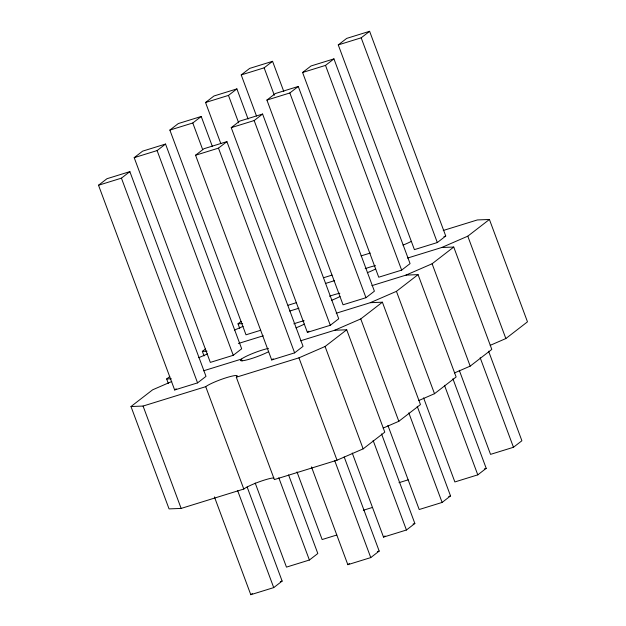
<?xml version="1.0" encoding="UTF-8"?>
<svg xmlns="http://www.w3.org/2000/svg" width="626" height="626" viewBox="0 0 626 626"><rect width="100%" height="100%" fill="white"/><g stroke="black" fill="none" stroke-linecap="round" stroke-linejoin="round"><path stroke-width="0.94" d="M98.517 185.241L106.944 178.723L129.864 171.634L206.001 376.367L197.573 382.877L174.654 389.967L98.517 185.241L121.436 178.152L129.864 171.634M134.191 157.658L142.618 151.148L165.538 144.058L241.683 348.784L233.255 355.302L210.328 362.391L134.191 157.658L157.11 150.569L165.538 144.058M260.674 330.27L246.002 334.808L169.865 130.083L178.293 123.565L201.22 116.475L212.433 146.633M220.837 143.628L205.539 102.5L213.967 95.989L236.894 88.9L248.107 119.057M256.511 116.053L241.213 74.924L249.641 68.406L272.568 61.317L283.789 91.474M169.865 130.083L192.792 122.993L201.22 116.475M205.539 102.5L228.467 95.41L236.894 88.9M241.213 74.924L264.141 67.835L272.568 61.317M195.562 155.225L203.99 148.706L226.909 141.617L303.054 346.35L294.627 352.861L271.7 359.95L195.562 155.225L218.482 148.135L226.909 141.617M231.237 127.641L239.664 121.131L262.591 114.042L338.729 318.767L330.301 325.285L307.374 332.375L231.237 127.641L254.164 120.552L262.591 114.042M266.911 100.066L275.338 93.548L298.266 86.458L374.403 291.192L365.975 297.702L343.048 304.792L266.911 100.066L289.838 92.977L298.266 86.458M302.585 72.483L311.012 65.973L333.94 58.883L410.077 263.609L401.649 270.127L378.73 277.216L302.585 72.483L325.512 65.394L333.94 58.883M338.267 44.908L346.694 38.389L369.614 31.3L445.751 236.033L437.324 242.544L414.404 249.633L338.267 44.908L361.186 37.818L369.614 31.3M273.859 477.896A17.348 2.293 -20.4 0 0 258.421 482.106A17.348 2.293 -20.4 0 0 243.796 489.039L181.141 508.422L169.059 508.899L130.99 406.532L152.619 389.818L171.782 381.5M168.363 383.527L166.665 378.957L169.756 376.57M204.037 355.944L202.339 351.374L205.43 348.987M239.719 328.368L238.013 323.798L241.104 321.412M174.654 389.967L176.18 388.785M271.7 359.95L273.233 358.768M307.374 332.375L308.908 331.185M236.299 377.22L298.954 357.837L325.082 346.499L346.71 329.785L384.787 432.143L363.15 448.865L337.023 460.204L274.368 479.586L236.299 377.22A17.348 2.293 -20.4 0 0 226.628 377.603A17.348 2.293 -20.4 0 0 205.727 386.672L143.072 406.055L130.99 406.532M300.535 340.81L334.636 330.262L360.756 318.924L382.392 302.201L420.461 404.568L398.832 421.29L383.151 428.09M336.217 313.227L370.31 302.679L396.438 291.34L418.066 274.626L456.135 376.985L434.507 393.707L418.825 400.515M371.891 285.652L405.984 275.104L432.112 263.765L453.74 247.043L491.809 349.41L470.181 366.132L454.507 372.932M407.565 258.068L441.659 247.52L467.786 236.182L489.415 219.468L527.483 321.827L505.855 338.549L490.181 345.356M214.421 496.903L250.791 594.7L252.325 593.518M250.791 594.7L273.719 587.611L282.138 581.092L247.129 486.958M255.197 483.037L286.465 567.117L309.393 560.027L317.82 553.517L288.586 474.915M311.466 466.886L347.837 564.683L349.371 563.502M352.242 453.021L383.511 537.1L385.045 535.919M347.837 564.683L370.764 557.594L379.192 551.076L344.183 456.941M383.511 537.1L406.438 530.011L414.866 523.5L381.555 433.928M387.917 425.437L419.193 509.525L442.113 502.435L450.54 495.917L417.229 406.352M423.591 397.862L454.867 481.942L477.787 474.852L486.214 468.342L452.903 378.769M459.273 370.279L490.541 454.366L513.469 447.277L521.896 440.759L488.585 351.194M234.421 330.121L243.131 326.342M198.747 357.696L207.456 353.925M361.077 255.901L370.287 253.053M443.239 230.485L477.341 219.945L489.415 219.468M443.92 236.597L445.751 236.033M323.775 277.67L332.03 275.111M325.395 283.484L334.613 280.636M288.101 305.245L296.348 302.694M289.721 311.059L298.938 308.211M238.381 343.486L263.256 335.794M203.622 370.78L241.409 359.097L242.09 360.92M398.997 482.677L408.168 479.845M484.383 468.905L486.214 468.342M363.323 510.26L372.493 507.428M448.709 496.488L450.54 495.917M336.811 535.003L322.14 539.542L296.99 471.91M413.035 524.064L414.866 523.5M280.307 581.664L282.138 581.092M377.353 551.647L379.192 551.076M441.659 247.52L453.74 247.043M405.984 275.104L418.066 274.626M370.31 302.679L382.392 302.201M238.013 323.798L242.661 323.611M334.636 330.262L346.71 329.785M202.339 351.374L206.987 351.194M166.665 378.957L171.313 378.769M467.786 236.182L505.855 338.549M361.186 37.818L437.324 242.544M480.158 357.704L513.469 447.277M432.112 263.765L470.181 366.132M325.512 65.394L401.649 270.127M444.476 385.287L477.787 474.852M396.438 291.34L434.507 393.707M289.838 92.977L365.975 297.702M408.801 412.863L442.113 502.435M360.756 318.924L398.832 421.29M264.141 67.835L274.337 95.254M254.164 120.552L330.301 325.285M373.127 440.446L406.438 530.011M325.082 346.499L363.15 448.865M228.467 95.41L238.662 122.829M298.954 357.837L337.023 460.204M218.482 148.135L294.627 352.861M334.73 460.713L370.764 557.594M192.792 122.993L202.644 149.497M157.11 150.569L233.255 355.302M278.797 477.771L309.393 560.027M205.727 386.672L243.796 489.039M121.436 178.152L197.573 382.877M237.684 490.729L273.719 587.611M143.072 406.055L181.141 508.422M268.656 351.663A17.348 2.293 -20.4 0 1 245.392 360.247A17.348 2.293 -20.4 0 1 245.212 356.82A17.348 2.293 -20.4 0 1 268.491 348.385M304.338 324.088A17.348 2.293 -20.4 0 1 295.973 327.86M293.837 323.814A17.348 2.293 -20.4 0 1 304.166 320.802M375.686 268.93A17.348 2.293 -20.4 0 1 367.321 272.701M365.185 268.656A17.348 2.293 -20.4 0 1 375.522 265.643M411.36 241.346A17.348 2.293 -20.4 0 1 403.003 245.118M340.012 296.505A17.348 2.293 -20.4 0 1 331.647 300.277M329.511 296.239A17.348 2.293 -20.4 0 1 339.84 293.226"/></g></svg>
